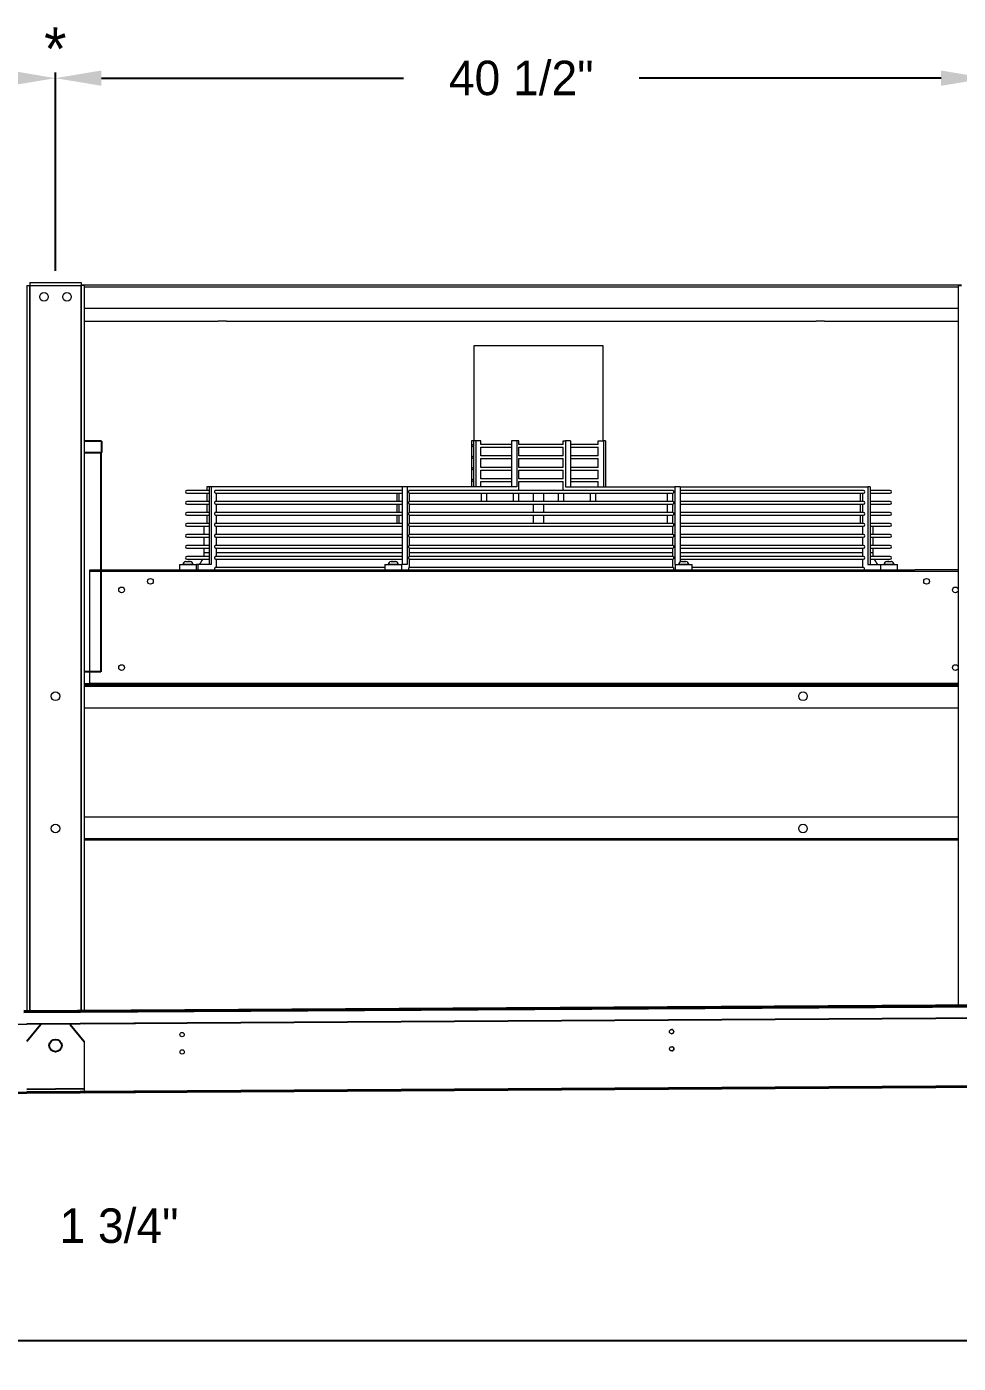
# Model space of a CAD drawing. Extents: x 6 to 271, y -23 to 146.
# Drawn here: x 96.2 to 136.7, y 35.3 to 93.4 of the extents above; entities that cross this region are included whole.
import ezdxf
from ezdxf.enums import TextEntityAlignment as Align

# ---------------------------------------------------------------- set-up
doc = ezdxf.new("R2010")
doc.units = 0
doc.header["$MEASUREMENT"] = 0
doc.layers.get('0').update_dxf_attribs({"linetype": 'CONTINUOUS'})
doc.layers.get('Defpoints').update_dxf_attribs({"linetype": 'CONTINUOUS'})
doc.dimstyles.get("Standard").update_dxf_attribs({"dimtxt": 1.5, "dimasz": 2, "dimexe": 0.25, "dimexo": 0.5, "dimgap": 0.75, "dimtad": 0, "dimtih": 1, "dimtoh": 1, "dimdec": 4, "dimzin": 0, "dimdsep": 46, "dimlunit": 5, "dimtxsty": 'STANDARD', "dimcen": 0.125, "dimclrd": 1, "dimclre": 1, "dimclrt": 1, "dimadec": 0, "dimazin": 0, "dimtfac": 1, "dimtdec": 4, "dimtofl": 0, "dimtmove": 0, "dimatfit": 3, "dimfxl": 1, "dimfrac": 2, "dimtolj": 1, "dimtzin": 0, "dimarcsym": 0})

# ---------------------------------------------------------------- blocks, each defined once
blk = doc.blocks.new('*D29')
at = {"color": 7, "lineweight": -2}
for p, q in [((97.495, 82.784), (97.495, 91.419)), ((137.995, 82.784), (137.995, 91.419)), ((99.495, 91.169), (112.62, 91.169)), ((135.995, 91.169), (122.87, 91.169))]:
    blk.add_line(p, q, dxfattribs=at)
at = {"color": 7}
for points in [[(99.495, 91.503), (99.495, 90.836), (97.495, 91.169)], [(135.995, 91.503), (135.995, 90.836), (137.995, 91.169)]]:
    blk.add_solid(points, dxfattribs=at)
at = {"layer": 'Defpoints', "color": 0}
for p in [(137.995, 91.169), (97.495, 82.284), (137.995, 82.284)]:
    blk.add_point(p, dxfattribs=at)
at = {"color": 7, "insert": (117.745, 91.169), "char_height": 1.5, "attachment_point": 5}
blk.add_mtext('\\A1;40 1/2"', dxfattribs=at)
blk = doc.blocks.new('*D33')
at = {"color": 7, "lineweight": -2}
for p, q in [((89.995, 50.487), (89.995, 91.419)), ((97.495, 82.784), (97.495, 91.419)), ((89.995, 91.169), (87.995, 91.169)), ((95.495, 91.169), (91.995, 91.169))]:
    blk.add_line(p, q, dxfattribs=at)
at = {"color": 7}
for points in [[(91.995, 91.503), (91.995, 90.836), (89.995, 91.169)], [(95.495, 91.503), (95.495, 90.836), (97.495, 91.169)]]:
    blk.add_solid(points, dxfattribs=at)
at = {"layer": 'Defpoints', "color": 0}
for p in [(97.495, 91.169), (97.495, 82.284), (89.995, 49.987)]:
    blk.add_point(p, dxfattribs=at)
at = {"color": 7, "insert": (83.495, 91.169), "char_height": 1.5, "attachment_point": 5}
blk.add_mtext('\\A1;7 1/2"', dxfattribs=at)
blk = doc.blocks.new('*D34')
at = {"color": 7, "lineweight": -2}
for p, q in [((265.011, 47.574), (265.011, 36.008)), ((90.014, 46.487), (90.014, 36.008)), ((92.014, 36.258), (174.512, 36.258)), ((263.011, 36.258), (180.512, 36.258))]:
    blk.add_line(p, q, dxfattribs=at)
at = {"color": 7}
for points in [[(92.014, 36.591), (92.014, 35.925), (90.014, 36.258)], [(263.011, 36.591), (263.011, 35.925), (265.011, 36.258)]]:
    blk.add_solid(points, dxfattribs=at)
at = {"layer": 'Defpoints', "color": 0}
for p in [(265.011, 48.074), (90.014, 46.987), (265.011, 36.258)]:
    blk.add_point(p, dxfattribs=at)
at = {"color": 7, "insert": (177.512, 36.258), "char_height": 1.5, "attachment_point": 5}
blk.add_mtext('\\A1;175"', dxfattribs=at)
blk = doc.blocks.new('*D35')
at = {"color": 7, "lineweight": -2}
for p, q in [((90.014, 46.487), (90.014, 40.998)), ((91.757, 44.936), (91.757, 40.998)), ((88.014, 41.248), (86.014, 41.248)), ((93.757, 41.248), (95.757, 41.248))]:
    blk.add_line(p, q, dxfattribs=at)
at = {"color": 7}
for points in [[(88.014, 41.581), (88.014, 40.914), (90.014, 41.248)], [(93.757, 41.581), (93.757, 40.914), (91.757, 41.248)]]:
    blk.add_solid(points, dxfattribs=at)
at = {"layer": 'Defpoints', "color": 0}
for p in [(90.014, 46.987), (91.757, 45.436), (90.014, 41.248)]:
    blk.add_point(p, dxfattribs=at)
at = {"color": 7, "insert": (100.257, 41.248), "char_height": 1.5, "attachment_point": 5}
blk.add_mtext('\\A1;1 3/4"', dxfattribs=at)

msp = doc.modelspace()

# ---------------------------------------------------------------- linework, layer by layer
at = {"color": 0, "linetype": 'Continuous', "lineweight": 15}
for p, q in [((96.24517, 82.14832), (96.37967, 82.14832)), ((96.24517, 82.14832), (96.24517, 50.58269)), ((96.37967, 82.14832), (96.37967, 50.58352)), ((96.38066, 82.14832), (96.37967, 82.14832)), ((96.38066, 82.28382), (96.38066, 82.14932)), ((96.38066, 82.28382), (98.60966, 82.28382)), ((96.38066, 82.14932), (98.60966, 82.14932)), ((96.38066, 82.14832), (96.38066, 82.14932)), ((96.38066, 82.14832), (98.60966, 82.14832)), ((96.38066, 50.58353), (96.38066, 82.14832)), ((98.60966, 82.28382), (98.60966, 82.14932)), ((98.60966, 82.14832), (98.60966, 82.14932)), ((98.60966, 50.59737), (98.60966, 82.14832)), ((98.61066, 82.14832), (98.60966, 82.14832)), ((98.61066, 82.14832), (98.61066, 50.59738)), ((98.74516, 82.14832), (98.61066, 82.14832)), ((98.74516, 82.14832), (98.74516, 50.59821)), ((98.74516, 82.09532), (136.74516, 82.09532)), ((136.74516, 82.14832), (136.74516, 50.83424)), ((136.74516, 82.14832), (136.87966, 82.14832)), ((98.74516, 81.16403), (136.74516, 81.16403)), ((98.74516, 80.60173), (104.55766, 80.60173)), ((104.93266, 80.60173), (130.55766, 80.60173)), ((130.93267, 80.60173), (136.74516, 80.60173)), ((119.57146, 79.52732), (115.68266, 79.52732)), ((121.30766, 79.52732), (119.57146, 79.52732)), ((115.57795, 75.39132), (115.57795, 73.39632)), ((115.67133, 75.39132), (115.57795, 75.39132)), ((115.7647, 75.39132), (115.67133, 75.39132)), ((115.67133, 75.39132), (115.67133, 73.39632)), ((115.7647, 75.39132), (115.7647, 73.39632)), ((115.99013, 75.39132), (115.7647, 75.39132)), ((115.99013, 75.24049), (115.99013, 75.39132)), ((117.32549, 75.24143), (115.99013, 75.24143)), ((115.99013, 74.74049), (115.99013, 75.12237)), ((115.99013, 75.12143), (117.32549, 75.12143)), ((117.55092, 75.39132), (117.32549, 75.39132)), ((117.32549, 75.39132), (117.32549, 73.39632)), ((117.55092, 75.39132), (117.55092, 73.39632)), ((117.6443, 75.39132), (117.55092, 75.39132)), ((117.6443, 75.24049), (117.6443, 75.39132)), ((119.57146, 75.24143), (117.6443, 75.24143)), ((117.6443, 74.74049), (117.6443, 75.12237)), ((117.6443, 75.12143), (119.57146, 75.12143)), ((119.57146, 75.24143), (119.57146, 75.39132)), ((119.57146, 75.39132), (119.66484, 75.39132)), ((119.57146, 74.74143), (119.57146, 75.12143)), ((119.66484, 75.39132), (119.66484, 73.39632)), ((119.89026, 75.39132), (119.66484, 75.39132)), ((119.89026, 75.39132), (119.89026, 73.39632)), ((121.09357, 75.24143), (119.89026, 75.24143)), ((119.89026, 75.12143), (121.09357, 75.12143)), ((121.09357, 75.24143), (121.09357, 75.39132)), ((121.09357, 75.39132), (121.319, 75.39132)), ((121.09357, 74.74143), (121.09357, 75.12143)), ((121.319, 75.39132), (121.319, 73.39632)), ((121.41238, 75.39132), (121.319, 75.39132)), ((121.41238, 75.39132), (121.41238, 73.39632)), ((117.32549, 74.74143), (115.99013, 74.74143)), ((115.99013, 74.2405), (115.99013, 74.62237)), ((115.99013, 74.62143), (117.32549, 74.62143)), ((119.57146, 74.74143), (117.6443, 74.74143)), ((117.6443, 74.2405), (117.6443, 74.62237)), ((117.6443, 74.62143), (119.57146, 74.62143)), ((119.57146, 74.24143), (119.57146, 74.62143)), ((121.09357, 74.74143), (119.89026, 74.74143)), ((119.89026, 74.62143), (121.09357, 74.62143)), ((121.09357, 74.24143), (121.09357, 74.62143)), ((117.32549, 74.24143), (115.99013, 74.24143)), ((115.99013, 73.74049), (115.99013, 74.12237)), ((115.99013, 74.12143), (117.32549, 74.12143)), ((119.57146, 74.24143), (117.6443, 74.24143)), ((117.6443, 73.74049), (117.6443, 74.12237)), ((117.6443, 74.12143), (119.57146, 74.12143)), ((119.57146, 73.74143), (119.57146, 74.12143)), ((121.09357, 74.24143), (119.89026, 74.24143)), ((119.89026, 74.12143), (121.09357, 74.12143)), ((121.09357, 73.74143), (121.09357, 74.12143)), ((104.08166, 73.39632), (104.08166, 73.24143)), ((104.17503, 73.39632), (104.08166, 73.39632)), ((104.2684, 73.39632), (104.17503, 73.39632)), ((104.17503, 73.39632), (104.17503, 70.01532)), ((104.2684, 73.39632), (104.2684, 70.01532)), ((112.56357, 73.39632), (104.2684, 73.39632)), ((112.78899, 73.39632), (112.56357, 73.39632)), ((112.56357, 73.39632), (112.56357, 70.01532)), ((112.78899, 73.39632), (112.78899, 70.01532)), ((117.55092, 73.39632), (112.78899, 73.39632)), ((117.32549, 73.74143), (115.99013, 73.74143)), ((115.99013, 73.39632), (115.99013, 73.62237)), ((115.99013, 73.62143), (117.32549, 73.62143)), ((119.57146, 73.74143), (117.6443, 73.74143)), ((117.6443, 73.24143), (117.6443, 73.62237)), ((117.6443, 73.62143), (119.57146, 73.62143)), ((119.57146, 73.24143), (119.57146, 73.62143)), ((119.66484, 73.39632), (124.42676, 73.39632)), ((121.09357, 73.74143), (119.89026, 73.74143)), ((119.89026, 73.62143), (121.09357, 73.62143)), ((121.09357, 73.39632), (121.09357, 73.62143)), ((124.42676, 73.39632), (124.42676, 70.01532)), ((124.65219, 73.39632), (124.42676, 73.39632)), ((124.65219, 73.39632), (124.65219, 70.12341)), ((124.65219, 73.39632), (132.81529, 73.39632)), ((132.81529, 73.39632), (132.81529, 70.01532)), ((132.90867, 73.39632), (132.81529, 73.39632)), ((132.90867, 73.39632), (132.90867, 70.01532)), ((104.17503, 73.24143), (103.20505, 73.24143)), ((103.20505, 73.12143), (104.17503, 73.12143)), ((104.17503, 72.76277), (103.20505, 72.76277)), ((104.08166, 73.12143), (104.08166, 72.76277)), ((104.46412, 73.12143), (112.56357, 73.12143)), ((112.56357, 73.24143), (104.46416, 73.24143)), ((112.56357, 72.76277), (104.46416, 72.76277)), ((104.49383, 72.76277), (104.49383, 73.12143)), ((112.33814, 73.12143), (112.33814, 72.76277)), ((112.43152, 72.76277), (112.43152, 73.12143)), ((112.87006, 73.12143), (124.34644, 73.12143)), ((124.34644, 73.24143), (112.87014, 73.24143)), ((124.34644, 72.76277), (112.87014, 72.76277)), ((112.88237, 72.76277), (112.88237, 73.12143)), ((124.10795, 72.76277), (124.10795, 73.12143)), ((124.33338, 72.76277), (124.33338, 73.12143)), ((132.62138, 73.24143), (124.65219, 73.24143)), ((124.65219, 73.12143), (132.62138, 73.12143)), ((132.62138, 72.76277), (124.65219, 72.76277)), ((132.4965, 72.76277), (132.4965, 73.12143)), ((132.58987, 72.76277), (132.58987, 73.12143)), ((133.78528, 73.24143), (132.90867, 73.24143)), ((132.90867, 73.12143), (133.78528, 73.12143)), ((133.78528, 72.76277), (132.90867, 72.76277)), ((103.20505, 72.64277), (104.17503, 72.64277)), ((104.17503, 72.2841), (103.20505, 72.2841)), ((103.20505, 72.1641), (104.17503, 72.1641)), ((104.08166, 72.64277), (104.08166, 72.2841)), ((104.08166, 72.1641), (104.08166, 71.80543)), ((104.46412, 72.64277), (112.56357, 72.64277)), ((104.46412, 72.1641), (112.56357, 72.1641)), ((112.56357, 72.2841), (104.46416, 72.2841)), ((104.49383, 72.2841), (104.49383, 72.64277)), ((104.49383, 71.80543), (104.49383, 72.1641)), ((112.33814, 72.64277), (112.33814, 72.2841)), ((112.33814, 72.1641), (112.33814, 71.80543)), ((112.43152, 72.2841), (112.43152, 72.64277)), ((112.43152, 71.80543), (112.43152, 72.1641)), ((112.87006, 72.64277), (124.34644, 72.64277)), ((112.87007, 72.1641), (124.34644, 72.1641)), ((124.34644, 72.2841), (112.87014, 72.2841)), ((112.88237, 72.2841), (112.88237, 72.64277)), ((112.88237, 71.80543), (112.88237, 72.1641)), ((124.10795, 72.2841), (124.10795, 72.64277)), ((124.10795, 71.80543), (124.10795, 72.1641)), ((124.33338, 72.2841), (124.33338, 72.64277)), ((124.33338, 71.80543), (124.33338, 72.1641)), ((124.65219, 72.64277), (132.62138, 72.64277)), ((132.62138, 72.2841), (124.65219, 72.2841)), ((124.65219, 72.1641), (132.62138, 72.1641)), ((132.4965, 72.2841), (132.4965, 72.64277)), ((132.4965, 71.80543), (132.4965, 72.1641)), ((132.58987, 72.2841), (132.58987, 72.64277)), ((132.58987, 71.80543), (132.58987, 72.1641)), ((132.90867, 72.64277), (133.78528, 72.64277)), ((133.78528, 72.2841), (132.90867, 72.2841)), ((132.90867, 72.1641), (133.78528, 72.1641)), ((104.17503, 71.80543), (103.20505, 71.80543)), ((103.20505, 71.68544), (104.17503, 71.68544)), ((104.46412, 71.68544), (112.56357, 71.68544)), ((112.56357, 71.80543), (104.46416, 71.80543)), ((104.49383, 71.32677), (104.49383, 71.68544)), ((112.87007, 71.68544), (124.34644, 71.68544)), ((124.34644, 71.80543), (112.87014, 71.80543)), ((112.88237, 71.32677), (112.88237, 71.68544)), ((124.33338, 71.32677), (124.33338, 71.68544)), ((132.62138, 71.80543), (124.65219, 71.80543)), ((124.65219, 71.68544), (132.62138, 71.68544)), ((132.58987, 71.32677), (132.58987, 71.68544)), ((133.78528, 71.80543), (132.90867, 71.80543)), ((132.90867, 71.68544), (133.78528, 71.68544)), ((104.17503, 71.32677), (103.20505, 71.32677)), ((103.20505, 71.20677), (104.17503, 71.20677)), ((104.46412, 71.20677), (112.56357, 71.20677)), ((112.56357, 71.32677), (104.46416, 71.32677)), ((104.49383, 70.8481), (104.49383, 71.20677)), ((112.87007, 71.20677), (124.34644, 71.20677)), ((124.34644, 71.32677), (112.87014, 71.32677)), ((112.88237, 70.8481), (112.88237, 71.20677)), ((124.33338, 70.8481), (124.33338, 71.20677)), ((132.62138, 71.32677), (124.65219, 71.32677)), ((124.65219, 71.20677), (132.62138, 71.20677)), ((132.58987, 70.8481), (132.58987, 71.20677)), ((133.78528, 71.32677), (132.90867, 71.32677)), ((132.90867, 71.20677), (133.78528, 71.20677)), ((104.17503, 70.8481), (103.20505, 70.8481)), ((103.20505, 70.7281), (104.17503, 70.7281)), ((104.17503, 70.36944), (103.20505, 70.36944)), ((104.17503, 70.52132), (103.94736, 70.52132)), ((104.46412, 70.7281), (112.56357, 70.7281)), ((112.56357, 70.8481), (104.46416, 70.8481)), ((112.56357, 70.36944), (104.46416, 70.36944)), ((104.49383, 70.36944), (104.49383, 70.7281)), ((112.56357, 70.52132), (104.49383, 70.52132)), ((112.87006, 70.7281), (124.34644, 70.7281)), ((124.34644, 70.8481), (112.87014, 70.8481)), ((124.34644, 70.36944), (112.87014, 70.36944)), ((112.88237, 70.36944), (112.88237, 70.7281)), ((124.33338, 70.52132), (112.88237, 70.52132)), ((124.33338, 70.36944), (124.33338, 70.7281)), ((132.62138, 70.8481), (124.65219, 70.8481)), ((124.65219, 70.7281), (132.62138, 70.7281)), ((132.58987, 70.52132), (124.65219, 70.52132)), ((132.62138, 70.36944), (124.65219, 70.36944)), ((132.58987, 70.36944), (132.58987, 70.7281)), ((133.78528, 70.8481), (132.90867, 70.8481)), ((132.90867, 70.7281), (133.78528, 70.7281)), ((133.04296, 70.52132), (132.90867, 70.52132)), ((133.78528, 70.36944), (132.90867, 70.36944)), ((98.99517, 69.78382), (102.12017, 69.78382)), ((102.12017, 69.78382), (134.87016, 69.78382)), ((102.88215, 70.01532), (102.91024, 70.01532)), ((102.91024, 70.01532), (103.62015, 70.01532)), ((103.04905, 70.01632), (103.0324, 70.01632)), ((103.4699, 70.01632), (103.04905, 70.01632)), ((103.1564, 70.14032), (103.15656, 70.14032)), ((103.15929, 70.14032), (103.15656, 70.14032)), ((103.15929, 70.14032), (103.16979, 70.14032)), ((103.18047, 70.14032), (103.16979, 70.14032)), ((103.18047, 70.14032), (103.25651, 70.14032)), ((103.20505, 70.24944), (104.17503, 70.24944)), ((103.26806, 70.14032), (103.25651, 70.14032)), ((103.27434, 70.14032), (103.26806, 70.14032)), ((103.27434, 70.14032), (103.29971, 70.14032)), ((103.31425, 70.14032), (103.29971, 70.14032)), ((103.31425, 70.14032), (103.3459, 70.14032)), ((103.68544, 70.01532), (103.62015, 70.01532)), ((103.68544, 70.01532), (103.68544, 69.78382)), ((104.2684, 70.01532), (103.68544, 70.01532)), ((104.46412, 70.24944), (112.56357, 70.24944)), ((111.81188, 69.89077), (104.46416, 69.89077)), ((104.49383, 69.89077), (104.49383, 70.24944)), ((111.81188, 70.01532), (111.83998, 70.01532)), ((111.83998, 70.01532), (112.54989, 70.01532)), ((112.09718, 70.01632), (111.96213, 70.01632)), ((112.08614, 70.14032), (112.11778, 70.14032)), ((112.39964, 70.01632), (112.09718, 70.01632)), ((112.13233, 70.14032), (112.11778, 70.14032)), ((112.13233, 70.14032), (112.15769, 70.14032)), ((112.16397, 70.14032), (112.15769, 70.14032)), ((112.17553, 70.14032), (112.16397, 70.14032)), ((112.17553, 70.14032), (112.25157, 70.14032)), ((112.26225, 70.14032), (112.25157, 70.14032)), ((112.26225, 70.14032), (112.27275, 70.14032)), ((112.27548, 70.14032), (112.27275, 70.14032)), ((112.27548, 70.14032), (112.27563, 70.14032)), ((112.78899, 70.01532), (112.54989, 70.01532)), ((112.87006, 70.24944), (124.34644, 70.24944)), ((124.34644, 69.89077), (112.87014, 69.89077)), ((112.88237, 69.89077), (112.88237, 70.24944)), ((124.33338, 69.89077), (124.33338, 70.24944)), ((124.42676, 70.01532), (124.44044, 70.01532)), ((124.44044, 70.01532), (124.46853, 70.01532)), ((124.46853, 70.01532), (125.17843, 70.01532)), ((124.89315, 70.01632), (124.59069, 70.01632)), ((124.65219, 70.24944), (132.62138, 70.24944)), ((124.71469, 70.14032), (124.71484, 70.14032)), ((124.71757, 70.14032), (124.71484, 70.14032)), ((124.71757, 70.14032), (124.72808, 70.14032)), ((124.73876, 70.14032), (124.72808, 70.14032)), ((124.73876, 70.14032), (124.8148, 70.14032)), ((124.82635, 70.14032), (124.8148, 70.14032)), ((124.83263, 70.14032), (124.82635, 70.14032)), ((124.83263, 70.14032), (124.858, 70.14032)), ((124.87255, 70.14032), (124.858, 70.14032)), ((124.87255, 70.14032), (124.90419, 70.14032)), ((125.02819, 70.01632), (124.89315, 70.01632)), ((132.62138, 69.89077), (125.17843, 69.89077)), ((132.58987, 69.89077), (132.58987, 70.24944)), ((132.81529, 70.01532), (133.37018, 70.01532)), ((132.90867, 70.24944), (133.78528, 70.24944)), ((133.37018, 70.01532), (133.39826, 70.01532)), ((133.39826, 70.01532), (134.10818, 70.01532)), ((133.94128, 70.01632), (133.52043, 70.01632)), ((133.64443, 70.14032), (133.67608, 70.14032)), ((133.69062, 70.14032), (133.67608, 70.14032)), ((133.69062, 70.14032), (133.71598, 70.14032)), ((133.72226, 70.14032), (133.71598, 70.14032)), ((133.73381, 70.14032), (133.72226, 70.14032)), ((133.73381, 70.14032), (133.80985, 70.14032)), ((133.82054, 70.14032), (133.80985, 70.14032)), ((133.82054, 70.14032), (133.83104, 70.14032)), ((133.83377, 70.14032), (133.83104, 70.14032)), ((133.83377, 70.14032), (133.83392, 70.14032)), ((133.95793, 70.01632), (133.94128, 70.01632)), ((136.74516, 69.78382), (134.87016, 69.78382)), ((98.99517, 69.73282), (136.74516, 69.73282)), ((98.74516, 64.72032), (136.74516, 64.72032)), ((136.74516, 64.83482), (98.99517, 64.83482)), ((98.99517, 64.83382), (136.74516, 64.83382)), ((98.99517, 64.78382), (136.74516, 64.78382)), ((98.74516, 63.78382), (136.74516, 63.78382)), ((98.74516, 59.03382), (136.74516, 59.03382)), ((98.74516, 58.09732), (136.74516, 58.09732)), ((98.74516, 58.03382), (136.74516, 58.03382)), ((98.86668, 50.59897), (136.61595, 50.83344)), ((98.86695, 50.55478), (136.61622, 50.78925)), ((89.99531, 49.98722), (96.24517, 50.02604)), ((98.74516, 50.04157), (136.74516, 50.2776)), ((136.61941, 50.27753), (98.87013, 50.04305)), ((98.74516, 49.26478), (98.74516, 47.09211)), ((98.74516, 47.09251), (136.74516, 47.32854)), ((98.74516, 47.04151), (136.74516, 47.27754)), ((90.01363, 47.03828), (96.24517, 47.07699)), ((90.06494, 46.9876), (96.24517, 47.02598))]:
    msp.add_line(p, q, dxfattribs=at)
at = {"color": 7, "ltscale": 7}
for p, q in [((99.49656, 75.38112), (98.74517, 75.38112)), ((99.49656, 75.38112), (99.49656, 74.88112)), ((98.74517, 74.88112), (99.49656, 74.88112)), ((99.46531, 74.88112), (99.46531, 65.34987)), ((99.46531, 65.34987), (98.74517, 65.34987))]:
    msp.add_line(p, q, dxfattribs=at)
at = {"color": 7, "linetype": 'Continuous', "lineweight": 15}
for p, q in [((98.99517, 69.73282), (98.99517, 69.78382)), ((98.99517, 64.83482), (98.99517, 69.73282)), ((98.74516, 64.83382), (98.99416, 64.83382)), ((98.74516, 64.78382), (98.99416, 64.78382)), ((98.74516, 64.78382), (98.99517, 64.78382)), ((98.99416, 64.83382), (98.99416, 64.78382)), ((98.99517, 64.83482), (98.99517, 64.83382)), ((98.99517, 64.78382), (98.99517, 64.83382))]:
    msp.add_line(p, q, dxfattribs=at)
at = {"color": 0}
for p, q in [((259.86357, 51.59897), (96.11673, 50.58189)), ((96.11701, 50.53769), (259.86385, 51.55478)), ((259.74516, 51.04159), (96.24517, 50.02604)), ((96.85571, 50.01053), (96.24516, 49.26478)), ((98.13462, 50.01053), (98.74516, 49.26478)), ((96.24517, 47.07699), (259.74516, 48.09253)), ((259.74548, 48.04153), (96.24517, 47.02598)), ((98.74516, 47.21711), (96.24516, 47.17612))]:
    msp.add_line(p, q, dxfattribs=at)
at = {"color": 0, "linetype": 'Continuous', "lineweight": 15, "flags": 128}
for points in [[(104.55766, 80.60173), (104.56526, 80.60589), (104.58742, 80.60971), (104.62238, 80.61288), (104.66728, 80.61515), (104.71848, 80.61633), (104.77185, 80.61633), (104.82305, 80.61515), (104.86795, 80.61288), (104.9029, 80.60971), (104.92507, 80.60589), (104.93266, 80.60173)], [(104.93266, 80.60173), (104.92502, 80.60588), (104.91995, 80.60705)], [(130.55766, 80.60173), (130.56526, 80.60589), (130.58743, 80.60971), (130.62238, 80.61288), (130.66727, 80.61515), (130.71848, 80.61633), (130.77185, 80.61633), (130.82305, 80.61515), (130.86795, 80.61288), (130.9029, 80.60971), (130.92506, 80.60589), (130.93267, 80.60173)], [(130.93267, 80.60173), (130.92502, 80.60588), (130.91995, 80.60705)], [(124.34644, 73.24143), (124.34649, 73.24143), (124.35577, 73.23625), (124.36345, 73.22173), (124.36823, 73.20032), (124.36929, 73.1757), (124.36646, 73.15206), (124.36021, 73.13342), (124.35161, 73.12297), (124.34644, 73.12143)], [(124.34644, 72.76277), (124.35069, 72.76173), (124.35905, 72.75289), (124.36547, 72.73631), (124.36895, 72.71456), (124.36895, 72.69098), (124.36547, 72.66922), (124.35905, 72.65264), (124.35069, 72.64381), (124.34644, 72.64277)], [(124.34644, 72.2841), (124.35069, 72.28306), (124.35905, 72.27423), (124.36547, 72.25765), (124.36895, 72.23589), (124.36895, 72.21231), (124.36547, 72.19055), (124.35905, 72.17398), (124.35069, 72.16514), (124.34644, 72.1641)], [(124.34644, 71.80543), (124.35069, 71.8044), (124.35905, 71.79556), (124.36547, 71.77898), (124.36895, 71.75722), (124.36895, 71.73364), (124.36547, 71.71189), (124.35905, 71.69531), (124.35069, 71.68647), (124.34644, 71.68544)], [(124.34644, 71.32677), (124.35069, 71.32573), (124.35905, 71.31689), (124.36547, 71.30032), (124.36895, 71.27856), (124.36895, 71.25498), (124.36547, 71.23322), (124.35905, 71.21664), (124.35069, 71.20781), (124.34644, 71.20677)], [(103.94736, 70.52132), (103.93973, 70.41458), (103.93182, 70.36944)], [(124.34644, 70.8481), (124.35069, 70.84706), (124.35905, 70.83823), (124.36547, 70.82165), (124.36895, 70.79989), (124.36895, 70.77631), (124.36547, 70.75456), (124.35905, 70.73798), (124.35069, 70.72914), (124.34644, 70.7281)], [(124.34644, 70.36944), (124.35069, 70.3684), (124.35905, 70.35956), (124.36547, 70.34299), (124.36895, 70.32123), (124.36895, 70.29765), (124.36547, 70.27589), (124.35905, 70.25931), (124.35069, 70.25048), (124.34644, 70.24944)], [(133.0585, 70.36944), (133.05059, 70.41458), (133.04296, 70.52132)], [(124.34644, 69.89077), (124.35094, 69.8896), (124.35938, 69.88032), (124.36577, 69.86317), (124.36907, 69.84087), (124.36878, 69.81697), (124.36494, 69.79526), (124.36073, 69.78382)]]:
    msp.add_lwpolyline(points, dxfattribs=at)
at = {"color": 0, "linetype": 'Continuous', "lineweight": 15}
for centre, radius in [((96.99516, 81.65882), 0.1875), ((97.99516, 81.65882), 0.1875), ((101.62016, 69.28382), 0.125), ((135.37016, 69.28382), 0.125), ((100.37016, 68.90882), 0.125), ((136.62016, 68.90882), 0.125), ((100.37016, 65.53382), 0.125), ((136.62016, 65.53382), 0.125), ((97.49516, 64.28382), 0.1875), ((129.99516, 64.28382), 0.1875), ((97.49516, 58.53382), 0.1875), ((129.99516, 58.53382), 0.1875), ((102.99816, 49.56798), 0.09375), ((124.28375, 49.70019), 0.09375), ((103.00282, 48.81799), 0.09375), ((124.28841, 48.9502), 0.09375)]:
    msp.add_circle(centre, radius, dxfattribs=at)
at = {"color": 0}
msp.add_circle((97.49516, 49.0891), 0.26853, dxfattribs=at)
at = {"color": 0, "linetype": 'Continuous', "lineweight": 15}
for centre, radius, start, end in [((115.68266, 75.18143), 0.06, 100.8922831, 259.1077169), ((115.68266, 74.68143), 0.06, 100.8922831, 259.1077169), ((115.68266, 74.18143), 0.06, 100.8922831, 259.1077169), ((115.68266, 73.68143), 0.06, 100.8922831, 259.1077169), ((103.20505, 73.18143), 0.06, 90, 270), ((103.20505, 72.70277), 0.06, 90, 270), ((132.61821, 73.18143), 0.06008, 273.0243252, 86.9756748), ((132.61809, 72.70277), 0.06009, 273.1407417, 86.8592583), ((133.78528, 73.18143), 0.06, 270, 90), ((133.78528, 72.70277), 0.06, 270, 90), ((103.20505, 72.2241), 0.06, 90, 270), ((132.61809, 72.2241), 0.06009, 273.1413543, 86.8586457), ((133.78528, 72.2241), 0.06, 270, 90), ((103.20505, 71.74543), 0.06, 90, 270), ((132.61809, 71.74543), 0.06009, 273.1397932, 86.8602068), ((133.78528, 71.74543), 0.06, 270, 90), ((103.20505, 71.26677), 0.06, 90, 270), ((132.61809, 71.26677), 0.06009, 273.1413543, 86.8586457), ((133.78528, 71.26677), 0.06, 270, 90), ((103.20505, 70.7881), 0.06, 90, 270), ((103.20505, 70.30944), 0.06, 90, 270), ((132.61809, 70.7881), 0.06009, 273.1397932, 86.8602068), ((132.61809, 70.30944), 0.06009, 273.1413543, 86.8586457), ((133.78528, 70.7881), 0.06, 270, 90), ((133.78528, 70.30944), 0.06, 270, 90), ((103.1564, 70.01632), 0.124, 90, 180), ((103.3459, 70.01632), 0.124, 0, 90), ((103.19736, 70.52132), 0.75, 317.5717297, 338.7458884), ((112.08614, 70.01632), 0.124, 90, 180), ((112.27564, 70.01632), 0.124, 0, 90), ((124.71469, 70.01632), 0.124, 90, 180), ((124.90419, 70.01632), 0.124, 0, 90), ((132.61677, 69.83024), 0.06071, 310.1259795, 85.6435706), ((133.79296, 70.52132), 0.75, 201.2541116, 222.4282703), ((133.64443, 70.01632), 0.124, 90, 180), ((133.83393, 70.01632), 0.124, 0, 90), ((124.28347, 49.70019), 0.09375, 0.3558767, 90.2682425), ((124.28347, 49.70019), 0.09375, 270.4435259, 0.3558767), ((124.28812, 48.9502), 0.09375, 0.3558767, 90.26668), ((124.28812, 48.9502), 0.09375, 270.4451529, 0.3558767)]:
    msp.add_arc(centre, radius, start, end, dxfattribs=at)
at = {"color": 7, "linetype": 'Continuous', "lineweight": 15}
msp.add_arc((98.99416, 64.83482), 0.001, 270, 360, dxfattribs=at)
at = {"color": 0, "linetype": 'Continuous', "lineweight": 15}
for points in [[(136.88066, 82.15882), (98.60966, 82.15882)], [(98.74516, 80.60153), (104.55766, 80.60153)], [(104.93266, 80.60153), (130.55766, 80.60153)], [(130.93267, 80.60153), (136.74516, 80.60153)], [(115.68266, 79.52732), (115.68266, 75.39132)], [(121.30766, 75.39132), (121.30766, 79.52732)], [(116.00503, 73.12143), (116.00503, 72.76277)], [(116.25503, 72.76277), (116.25503, 73.12143)], [(117.39049, 73.12143), (117.39049, 72.76277)], [(117.64049, 72.76277), (117.64049, 73.12143)], [(118.26866, 73.12143), (118.26866, 72.76277)], [(118.72167, 72.76277), (118.72167, 73.12143)], [(119.34983, 73.12143), (119.34983, 72.76277)], [(119.59983, 72.76277), (119.59983, 73.12143)], [(120.7353, 73.12143), (120.7353, 72.76277)], [(120.98529, 72.76277), (120.98529, 73.12143)], [(118.26866, 72.64277), (118.26866, 72.2841)], [(118.26866, 72.1641), (118.26866, 71.80543)], [(118.72167, 72.2841), (118.72167, 72.64277)], [(118.72167, 71.80543), (118.72167, 72.1641)], [(103.94736, 71.68544), (103.94736, 71.32677)], [(133.04296, 71.32677), (133.04296, 71.68544)], [(103.94736, 71.20677), (103.94736, 70.8481)], [(133.04296, 70.8481), (133.04296, 71.20677)], [(103.94736, 70.7281), (103.94736, 70.52132)], [(133.04296, 70.52132), (133.04296, 70.7281)], [(102.88215, 70.01532), (102.88215, 69.78382)], [(103.0324, 70.01632), (103.0324, 70.01532)], [(103.15656, 70.14032), (103.15258, 70.14025)], [(103.15258, 70.14025), (103.15929, 70.14032)], [(103.16979, 70.14032), (103.17649, 70.14025)], [(103.17649, 70.14025), (103.18047, 70.14032)], [(103.25651, 70.14032), (103.25816, 70.14025)], [(103.25816, 70.14025), (103.27434, 70.14032)], [(103.29971, 70.14032), (103.3159, 70.14025)], [(103.3159, 70.14025), (103.31425, 70.14032)], [(103.4699, 70.01532), (103.4699, 70.01632)], [(103.62015, 69.78382), (103.62015, 70.01532)], [(111.81188, 70.01532), (111.81188, 69.78382)], [(111.96213, 70.01632), (111.96213, 70.01532)], [(112.11778, 70.14032), (112.11614, 70.14025)], [(112.11614, 70.14025), (112.13233, 70.14032)], [(112.15769, 70.14032), (112.17388, 70.14025)], [(112.17388, 70.14025), (112.17553, 70.14032)], [(112.25157, 70.14032), (112.25554, 70.14025)], [(112.25554, 70.14025), (112.26225, 70.14032)], [(112.27275, 70.14032), (112.27945, 70.14025)], [(112.27945, 70.14025), (112.27548, 70.14032)], [(112.39964, 70.01532), (112.39964, 70.01632)], [(112.54989, 69.78382), (112.54989, 70.01532)], [(124.44044, 70.01532), (124.44044, 69.78382)], [(124.59069, 70.01632), (124.59069, 70.01532)], [(124.71484, 70.14032), (124.71086, 70.14025)], [(124.71086, 70.14025), (124.71757, 70.14032)], [(124.72808, 70.14032), (124.73479, 70.14025)], [(124.73479, 70.14025), (124.73876, 70.14032)], [(124.8148, 70.14032), (124.81644, 70.14025)], [(124.81644, 70.14025), (124.83263, 70.14032)], [(124.858, 70.14032), (124.87419, 70.14025)], [(124.87419, 70.14025), (124.87255, 70.14032)], [(125.02819, 70.01532), (125.02819, 70.01632)], [(125.17843, 69.78382), (125.17843, 70.01532)], [(133.37018, 70.01532), (133.37018, 69.78382)], [(133.52043, 70.01632), (133.52043, 70.01532)], [(133.67608, 70.14032), (133.67442, 70.14025)], [(133.67442, 70.14025), (133.69062, 70.14032)], [(133.71598, 70.14032), (133.73217, 70.14025)], [(133.73217, 70.14025), (133.73381, 70.14032)], [(133.80985, 70.14032), (133.81383, 70.14025)], [(133.81383, 70.14025), (133.82054, 70.14032)], [(133.83104, 70.14032), (133.83775, 70.14025)], [(133.83775, 70.14025), (133.83377, 70.14032)], [(133.95793, 70.01532), (133.95793, 70.01632)], [(134.10818, 69.78382), (134.10818, 70.01532)]]:
    msp.add_open_spline(points, degree=1, dxfattribs=at)
for points, knots in [([(104.47046, 73.24047), (104.46554, 73.2409), (104.45438, 73.24187), (104.43758, 73.2353), (104.42258, 73.22292), (104.41223, 73.20566), (104.40775, 73.18573), (104.40961, 73.16528), (104.41762, 73.14671), (104.43089, 73.13186), (104.4478, 73.12332), (104.46105, 73.12009), (104.46756, 73.1217), (104.46802, 73.12182)], [0, 0, 0, 0, 0.08000974, 0.18140425, 0.28278023, 0.38416284, 0.48552898, 0.5868831, 0.68824043, 0.78960695, 0.89099106, 0.99236372, 1, 1, 1, 1]), ([(104.47046, 72.7618), (104.46554, 72.76223), (104.45438, 72.76321), (104.43758, 72.75664), (104.42258, 72.74426), (104.41223, 72.727), (104.40775, 72.70706), (104.40961, 72.68662), (104.41762, 72.66805), (104.43089, 72.6532), (104.4478, 72.64465), (104.46105, 72.64143), (104.46756, 72.64304), (104.46802, 72.64315)], [0, 0, 0, 0, 0.08000981, 0.18140452, 0.28277711, 0.38416488, 0.48552549, 0.5868857, 0.68823789, 0.78960462, 0.89099156, 0.99236371, 1, 1, 1, 1]), ([(112.87267, 73.24085), (112.87023, 73.24107), (112.86519, 73.24152), (112.85801, 73.23376), (112.85205, 73.2205), (112.84812, 73.20269), (112.84665, 73.18252), (112.84785, 73.16223), (112.85152, 73.14406), (112.85731, 73.13029), (112.86415, 73.12204), (112.86894, 73.12197), (112.87114, 73.12194)], [0, 0, 0, 0, 0.09601616, 0.19820906, 0.30040314, 0.40258641, 0.50476164, 0.60693102, 0.70909036, 0.81126535, 0.91344949, 1, 1, 1, 1]), ([(112.87267, 72.76219), (112.87023, 72.7624), (112.86519, 72.76285), (112.85801, 72.75509), (112.85205, 72.74184), (112.84812, 72.72403), (112.84665, 72.70386), (112.84785, 72.68357), (112.85152, 72.6654), (112.85731, 72.65162), (112.86415, 72.64337), (112.86894, 72.6433), (112.87114, 72.64327)], [0, 0, 0, 0, 0.09601651, 0.19820739, 0.30040162, 0.4025902, 0.50476557, 0.60692922, 0.70909396, 0.81126508, 0.91344936, 1, 1, 1, 1]), ([(104.47029, 72.28299), (104.46837, 72.28343), (104.46035, 72.28529), (104.44575, 72.28164), (104.42914, 72.2722), (104.41641, 72.25686), (104.40908, 72.23795), (104.40795, 72.21745), (104.41314, 72.19772), (104.42409, 72.18088), (104.43953, 72.16924), (104.45505, 72.16358), (104.46465, 72.1647), (104.46804, 72.1651)], [0, 0, 0, 0, 0.03199037, 0.1333914, 0.23483046, 0.33624075, 0.4376481, 0.53903806, 0.64042276, 0.74181607, 0.84323, 0.94463097, 1, 1, 1, 1]), ([(112.87265, 72.2831), (112.87068, 72.28355), (112.86612, 72.28458), (112.85923, 72.27816), (112.85297, 72.26591), (112.84864, 72.24872), (112.84673, 72.22882), (112.84744, 72.20836), (112.85071, 72.18974), (112.85616, 72.17477), (112.86314, 72.16616), (112.86848, 72.16276), (112.87106, 72.1642), (112.87111, 72.16423)], [0, 0, 0, 0, 0.0779734, 0.18018961, 0.28241519, 0.38463054, 0.48683658, 0.58903023, 0.69122556, 0.79341458, 0.8956179, 0.99784522, 1, 1, 1, 1]), ([(104.47029, 71.80432), (104.46837, 71.80477), (104.46035, 71.80663), (104.44575, 71.80298), (104.42914, 71.79354), (104.41641, 71.77819), (104.40908, 71.75929), (104.40795, 71.73878), (104.41314, 71.71906), (104.42409, 71.70222), (104.43953, 71.69058), (104.45505, 71.68492), (104.46465, 71.68604), (104.46804, 71.68643)], [0, 0, 0, 0, 0.0319894, 0.13338965, 0.23482889, 0.33623936, 0.43764689, 0.53904293, 0.64042213, 0.74181562, 0.84322972, 0.94463088, 1, 1, 1, 1]), ([(112.87265, 71.80443), (112.87068, 71.80488), (112.86612, 71.80591), (112.85923, 71.7995), (112.85297, 71.78724), (112.84864, 71.77006), (112.84673, 71.75016), (112.84744, 71.7297), (112.85071, 71.71107), (112.85616, 71.69611), (112.86314, 71.68749), (112.86848, 71.68411), (112.87106, 71.68554), (112.87111, 71.68557)], [0, 0, 0, 0, 0.07797344, 0.18018806, 0.28241389, 0.38463445, 0.48683496, 0.58902886, 0.69122443, 0.793418, 0.89561887, 0.99784644, 1, 1, 1, 1]), ([(104.47029, 71.32566), (104.46837, 71.3261), (104.46035, 71.32796), (104.44575, 71.32431), (104.42914, 71.31487), (104.41641, 71.29953), (104.40908, 71.28062), (104.40795, 71.26011), (104.41314, 71.24039), (104.42409, 71.22355), (104.43953, 71.21191), (104.45505, 71.20625), (104.46465, 71.20737), (104.46804, 71.20777)], [0, 0, 0, 0, 0.03198937, 0.1333905, 0.23482967, 0.33624007, 0.43764752, 0.53903759, 0.64042239, 0.74181581, 0.84322983, 0.94463092, 1, 1, 1, 1]), ([(112.87265, 71.32577), (112.87068, 71.32621), (112.86612, 71.32725), (112.85923, 71.32083), (112.85297, 71.30858), (112.84864, 71.29139), (112.84673, 71.27149), (112.84744, 71.25103), (112.85071, 71.23241), (112.85616, 71.21744), (112.86314, 71.20883), (112.86848, 71.20543), (112.87106, 71.20687), (112.87111, 71.2069)], [0, 0, 0, 0, 0.07797348, 0.18018981, 0.2824155, 0.38463097, 0.48683713, 0.58903089, 0.69122092, 0.79341435, 0.89561778, 0.99784522, 1, 1, 1, 1]), ([(104.47046, 70.84714), (104.46554, 70.84757), (104.45438, 70.84855), (104.43758, 70.84197), (104.42258, 70.82959), (104.41223, 70.81233), (104.40775, 70.7924), (104.40961, 70.77195), (104.41762, 70.75338), (104.43089, 70.73854), (104.4478, 70.72999), (104.46105, 70.72676), (104.46756, 70.72838), (104.46802, 70.72849)], [0, 0, 0, 0, 0.08000975, 0.18140612, 0.28277851, 0.38416609, 0.4855265, 0.58688651, 0.6882385, 0.78960503, 0.89099177, 0.99236372, 1, 1, 1, 1]), ([(104.47046, 70.36847), (104.46554, 70.3689), (104.45438, 70.36988), (104.43758, 70.36331), (104.42258, 70.35093), (104.41223, 70.33367), (104.40775, 70.31373), (104.40961, 70.29329), (104.41762, 70.27472), (104.43089, 70.25987), (104.4478, 70.25132), (104.46105, 70.2481), (104.46756, 70.24971), (104.46802, 70.24982)], [0, 0, 0, 0, 0.08000988, 0.18140462, 0.28278084, 0.38416369, 0.48552719, 0.58688449, 0.68823938, 0.78960614, 0.89099179, 0.99236433, 1, 1, 1, 1]), ([(112.87267, 70.84752), (112.87023, 70.84774), (112.86519, 70.84819), (112.85801, 70.84043), (112.85205, 70.82717), (112.84812, 70.80936), (112.84665, 70.78919), (112.84785, 70.76891), (112.85152, 70.75073), (112.85731, 70.73696), (112.86415, 70.72871), (112.86894, 70.72864), (112.87114, 70.72861)], [0, 0, 0, 0, 0.09601651, 0.19820739, 0.30040162, 0.4025902, 0.50476557, 0.60692922, 0.70909396, 0.81126508, 0.91344936, 1, 1, 1, 1]), ([(112.87267, 70.36886), (112.87023, 70.36907), (112.86519, 70.36952), (112.85801, 70.36177), (112.85205, 70.34851), (112.84812, 70.3307), (112.84665, 70.31053), (112.84785, 70.29024), (112.85152, 70.27207), (112.85731, 70.25829), (112.86415, 70.25004), (112.86894, 70.24997), (112.87114, 70.24994)], [0, 0, 0, 0, 0.09601616, 0.19820787, 0.30040184, 0.40258757, 0.50476269, 0.60692902, 0.70909088, 0.81126577, 0.91344979, 1, 1, 1, 1]), ([(104.47029, 69.88964), (104.46827, 69.8901), (104.46015, 69.89195), (104.44546, 69.88822), (104.4289, 69.87866), (104.41625, 69.86325), (104.40902, 69.84431), (104.40794, 69.82373), (104.41343, 69.8043), (104.42161, 69.79023), (104.42882, 69.7852), (104.4308, 69.78382)], [0, 0, 0, 0, 0.04301139, 0.17276554, 0.30248548, 0.43221329, 0.56193458, 0.69163759, 0.82133921, 0.95104977, 1, 1, 1, 1]), ([(112.87259, 69.88957), (112.87153, 69.89009), (112.86794, 69.89183), (112.86167, 69.88762), (112.85493, 69.87748), (112.84987, 69.86166), (112.84709, 69.84251), (112.84687, 69.82188), (112.8494, 69.80269), (112.85275, 69.78932), (112.85557, 69.78481), (112.85619, 69.78382)], [0, 0, 0, 0, 0.054169601, 0.18410268, 0.314036232, 0.443945546, 0.573849955, 0.703737051, 0.833628118, 0.963507149, 1, 1, 1, 1])]:
    msp.add_open_spline(points, degree=3, knots=knots, dxfattribs=at)

# ---------------------------------------------------------------- texts
at = {"color": 0}
msp.add_text('*', height=1.87063, dxfattribs=at).set_placement((97.48674, 91.51023), align=Align.CENTER)

# ---------------------------------------------------------------- dimensions: what is measured, and where the dimension line sits
for base, p1, p2, picture, middle in [((97.495161, 91.169488), (89.995305, 49.987223), (97.495161, 82.283817), '*D33', (83.495305, 91.169488)), ((137.99516, 91.16949), (97.49516, 82.28382), (137.99516, 82.28382), '*D29', (117.74516, 91.16949)), ((90.01394, 41.24759), (91.75716, 45.43558), (90.01394, 46.98728), '*D35', (100.25716, 41.24759))]:
    dim = msp.add_linear_dim(base=base, p1=p1, p2=p2, dimstyle='Standard', override={"dimpost": '"', "dimclrd": 7, "dimclre": 7, "dimclrt": 7}, dxfattribs=at)
    dim.commit()
    dim.dimension.update_dxf_attribs({"geometry": picture, "text_midpoint": middle, "dimtype": 160})
dim = msp.add_linear_dim(base=(265.01057, 36.2579), p1=(90.01394, 46.98728), p2=(265.01057, 48.07424), dimstyle='Standard', override={"dimpost": '"', "dimclrd": 7, "dimclre": 7, "dimclrt": 7}, dxfattribs=at)
dim.commit()
dim.dimension.update_dxf_attribs({"geometry": '*D34', "text_midpoint": (177.51225, 36.2579)})

doc.saveas('drawing.dxf')
